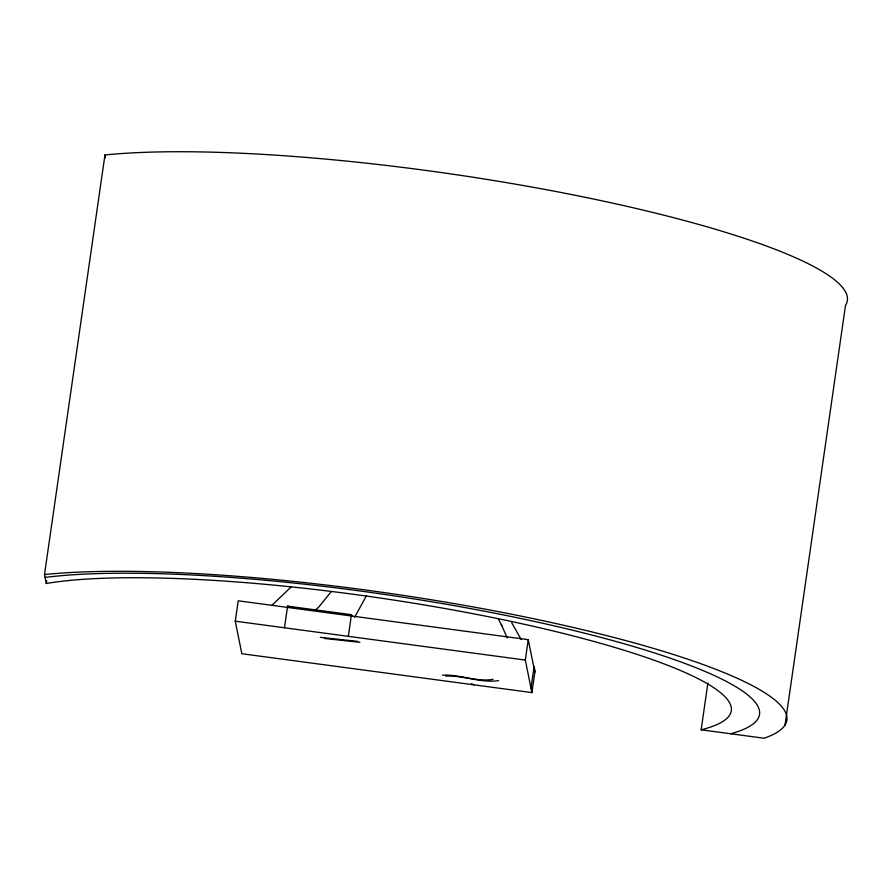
<?xml version="1.0" encoding="UTF-8"?>
<svg xmlns="http://www.w3.org/2000/svg" width="890" height="890" viewBox="0 0 890 890"><rect width="100%" height="100%" fill="white"/><g stroke="black" fill="none" stroke-linecap="round" stroke-linejoin="round"><path stroke-width="1.33" d="M44.5 574.528A412.548 68.797 8.2 0 1 565.328 625.648A412.548 68.797 8.2 0 1 764.054 738.233L701.153 729.8A368.705 61.488 8.2 0 0 527.08 624.902A368.705 61.488 8.2 0 0 46.302 583.484L44.5 574.528L104.964 154.96A412.548 68.797 8.2 0 1 581.203 196.49A412.548 68.797 8.2 0 1 845.5 305.437L785.036 725.005M46.302 583.484L46.703 580.736M530.985 688.092L534.1 666.454L535.012 670.96L531.897 692.598L241.835 653.727L235.272 621.187L238.209 600.806L528.26 639.676L534.834 672.217M284.477 627.784L287.603 606.146L351.439 614.69L352.173 616.525M348.313 636.328L351.439 614.69M531.897 692.598L525.322 660.057L528.26 639.676M701.153 729.8L707.873 683.097M366.502 595.621L354.565 617.393M331.113 591.772L318.82 606.98L314.982 610.473M291.186 586.899L271.684 605.523M493.038 679.337C476.306 682.23 459.396 674.131 442.43 675.165M498.611 680.405L498.233 680.728C480.656 683.031 463.39 675.321 445.745 676.089M357.647 641.379L320.344 637.34M359.905 642.302L324.716 638.497M235.272 621.187L525.322 660.057M287.603 606.146L292.131 607.525M471.466 683.776L474.025 684.844M511.705 622.733L521.106 639.354M498.255 618.717L501.838 625.726M501.304 624.469L507.2 637.896M104.964 154.96L105.543 157.853M45.079 577.421A391.422 65.282 8.2 0 1 550.176 624.947A391.422 65.282 8.2 0 1 730.779 733.772"/></g></svg>
